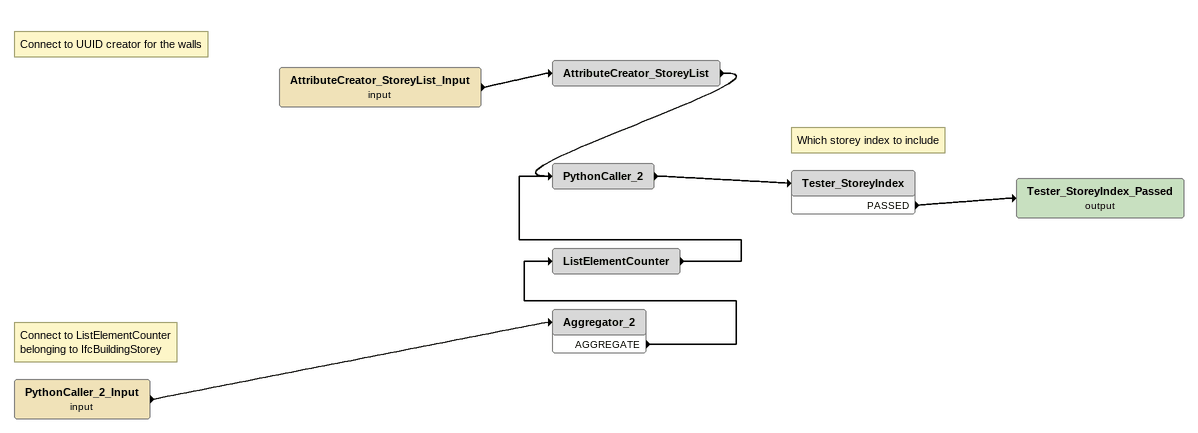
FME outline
Note: Connect to ListElementCounter / belonging to IfcBuildingStorey
PythonCaller_2_Input (input)
    -> Aggregator_2
Aggregator_2
    AGGREGATE -> ListElementCounter
ListElementCounter
    -> PythonCaller_2
Note: Connect to UUID creator for the walls
AttributeCreator_StoreyList_Input (input)
    -> AttributeCreator_StoreyList
AttributeCreator_StoreyList
    -> PythonCaller_2
PythonCaller_2
    -> Tester_StoreyIndex
Note: Which storey index to include
Tester_StoreyIndex
    PASSED -> Tester_StoreyIndex_Passed (output)
Tester_StoreyIndex_Passed (output)
